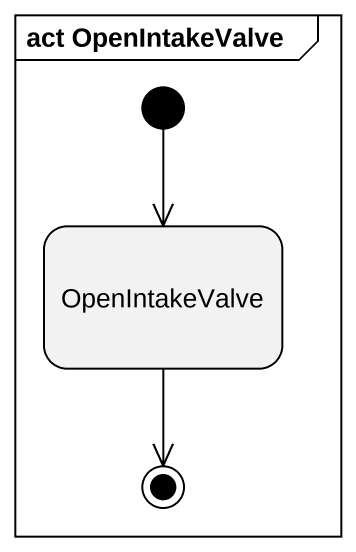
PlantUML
@startuml
mainframe act OpenIntakeValve
hide empty description
state OpenIntakeValve
[*] --> OpenIntakeValve
OpenIntakeValve --> [*]
@enduml
